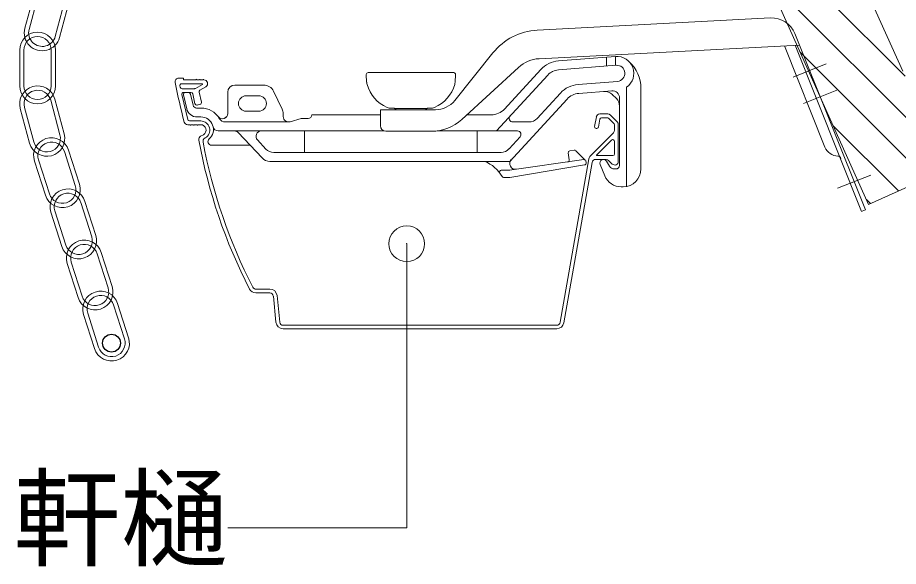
# Model space of a CAD drawing. Units: millimetres, scale not verified. Extents: x -2100 to 4081, y -1485 to 2737.
# Drawn here: x 2950.5 to 3196.7, y -249.1 to -95.7 of the extents above; entities that cross this region are included whole.
import ezdxf
from ezdxf.enums import TextEntityAlignment as Align

# ---------------------------------------------------------------- set-up
doc = ezdxf.new("R2010")
doc.units = ezdxf.units.MM
doc.header["$LTSCALE"] = 10
doc.header["$PDMODE"] = 32
doc.header["$PDSIZE"] = 10
for name, color, linetype, lineweight in [('0-0', 7, 'Continuous', 18), ('0-2', 5, 'Continuous', 9), ('0-4', 5, 'Continuous', 9), ('0-7', 5, 'Continuous', 9), ('0-8', 5, 'Continuous', 9)]:
    doc.layers.add(name, color=color, linetype=linetype, lineweight=lineweight)
doc.styles.add('ＭＳ ゴシック', font='')
doc.styles.get('ＭＳ ゴシック').set_extended_font_data('MS Gothic')

msp = doc.modelspace()

# ---------------------------------------------------------------- linework, layer by layer
at = {"layer": '0-0'}
for p, q in [((3095.76, -99.24), (3160.93, -95.83)), ((3187.5, -149.48), (3167.79, -100.22)), ((3072.75, -118.87), (3083.38, -105.59)), ((3096.27, -107.23), (3169.07, -103.41)), ((3164.85, -103.63), (3176.17, -131.94)), ((3186.38, -149.92), (3167.81, -103.48)), ((3101.69, -107.83), (3117.62, -106.57)), ((3115.13, -106.77), (3115.13, -109.28)), ((3117.62, -106.57), (3117.62, -109.08)), ((3074.68, -124.2), (3090.53, -109.64)), ((3086.58, -121.29), (3096.76, -110.23)), ((3101.69, -110.34), (3117.82, -109.07)), ((3167.26, -112.34), (3176.54, -108.62)), ((2995.54, -112.66), (2996.92, -112.66)), ((2996.92, -113.16), (2996.92, -112.66)), ((2996.92, -113.16), (3000.38, -113.16)), ((3000.48, -112.96), (3000.38, -113.16)), ((3000.48, -112.96), (3000.58, -113.16)), ((3000.58, -113.16), (3001.38, -113.16)), ((3001.48, -112.96), (3001.38, -113.16)), ((3001.48, -112.96), (3001.58, -113.16)), ((3001.58, -113.16), (3002.38, -113.16)), ((3002.48, -112.96), (3002.38, -113.16)), ((3002.48, -112.96), (3002.58, -113.16)), ((3047.97, -111.62), (3048.08, -113.78)), ((3048.47, -111.09), (3072.41, -111.09)), ((3072.8, -113.78), (3072.91, -111.62)), ((3084.34, -127.4), (3098.73, -111.78)), ((2995.89, -114.82), (2995.98, -115.22)), ((2996.37, -114.21), (3002.14, -114.21)), ((2996.47, -115.61), (2999.96, -115.61)), ((3000.21, -115.54), (3002.19, -114.39)), ((3001.48, -116.02), (3003.12, -115.07)), ((3011.21, -114.6), (3019.33, -114.6)), ((3107.17, -114.42), (3118.17, -113.55)), ((3120.75, -115.18), (3120.75, -142.93)), ((3124.75, -115.45), (3124.75, -138.03)), ((2996.45, -117.27), (2998.06, -124.22)), ((2997.79, -121.19), (2996.89, -117.33)), ((2996.94, -116.66), (2998.98, -116.66)), ((2997.38, -116.71), (2998.35, -116.71)), ((2998.84, -117.1), (2999.57, -120.24)), ((2999.47, -117.05), (3000.1, -119.79)), ((3001.25, -116.56), (3001.9, -119.37)), ((3009.25, -116.6), (3009.25, -122.49)), ((3017.92, -117.6), (3014.4, -117.6)), ((3022.03, -116.29), (3024.45, -121.28)), ((3095.7, -123.93), (3102.25, -116.82)), ((3107.37, -116.91), (3116.59, -116.19)), ((3116.75, -117.23), (3117.87, -118.35)), ((3170.23, -119.76), (3179.51, -116.05)), ((3000.7, -120.16), (3001.52, -119.97)), ((3088.07, -135.9), (3104.09, -118.51)), ((3118.75, -118.18), (3118.75, -137.03)), ((3001.75, -121.01), (3000.54, -121.01)), ((3017.92, -121.9), (3014.51, -121.9)), ((3024.75, -123.4), (3024.75, -122.59)), ((3051.93, -122.9), (3032.75, -122.9)), ((3051.93, -121.49), (3067.28, -121.49)), ((3051.93, -121.49), (3051.93, -125.99)), ((3055.01, -121.09), (3055.85, -121.09)), ((3055.84, -121.15), (3065.04, -121.15)), ((3056.44, -121.49), (3055.84, -121.15)), ((3065.04, -121.15), (3064.44, -121.49)), ((3065.04, -121.09), (3065.91, -121.09)), ((3082.9, -122.9), (3076.09, -122.9)), ((3113.26, -122.66), (3115.5, -122.66)), ((3116.22, -122.96), (3118.12, -124.86)), ((2998.54, -124.61), (3001.69, -124.61)), ((3000.71, -123.51), (3001.75, -123.51)), ((3026.25, -124.9), (3008.61, -124.9)), ((3026.69, -124.83), (3029.75, -123.9)), ((3031.75, -123.9), (3029.75, -123.9)), ((3088.93, -124.9), (3093.49, -124.9)), ((3111.8, -126.17), (3112.28, -123.49)), ((3112.84, -126.35), (3113.23, -124.12)), ((3113.72, -123.71), (3115.28, -123.71)), ((3115.64, -123.86), (3117.23, -125.45)), ((2998.07, -125.66), (2998.71, -125.66)), ((2998.71, -125.66), (2998.81, -125.86)), ((2998.91, -125.66), (2998.81, -125.86)), ((2998.91, -125.66), (2999.71, -125.66)), ((2999.71, -125.66), (2999.81, -125.86)), ((2999.91, -125.66), (2999.81, -125.86)), ((2999.91, -125.66), (3000.71, -125.66)), ((3000.71, -125.66), (3000.81, -125.86)), ((3000.91, -125.66), (3000.81, -125.86)), ((3000.91, -125.66), (3001.69, -125.66)), ((3006.62, -127.4), (3052.91, -127.4)), ((3012.19, -127.87), (3018.86, -134.96)), ((3030.75, -127.4), (3030.75, -133.4)), ((3053.43, -127.49), (3066.22, -127.49)), ((3067.75, -127.4), (3090.22, -127.4)), ((3079, -127.4), (3079, -133.4)), ((3112.21, -126.75), (3112.26, -126.75)), ((3117.37, -125.8), (3117.37, -126.79)), ((3118.42, -125.58), (3118.42, -135.94)), ((3001.66, -128.91), (3002.44, -128.46)), ((3002.83, -129.45), (3002.96, -129.37)), ((3017.56, -129.93), (3019.94, -132.46)), ((3087.87, -132.43), (3090.96, -129.08)), ((3110.63, -134.36), (3116.79, -128.2)), ((3112.34, -134.14), (3116.52, -129.96)), ((3117.37, -130.31), (3117.37, -133.83)), ((3004.71, -131.4), (3015.51, -131.4)), ((3106.11, -132.78), (3104.87, -132.96)), ((3106.53, -132.92), (3109.2, -135.57)), ((3022.12, -133.4), (3085.66, -133.4)), ((3102.15, -180.88), (3110.22, -135.16)), ((3104.73, -135.5), (3104.44, -133.52)), ((3112.09, -135.36), (3115.01, -135.36)), ((3112.41, -134.31), (3116.9, -134.31)), ((3021.04, -135.9), (3088.07, -135.9)), ((3108.77, -135.43), (3088.05, -138.4)), ((3088.07, -140.4), (3109.01, -136.92)), ((3103.2, -181.02), (3111.1, -136.19)), ((3109.42, -136.34), (3109.31, -135.68)), ((3114.63, -139.93), (3113.32, -136.74)), ((3115.11, -135.85), (3115.95, -137.29)), ((3115.72, -135.65), (3116.72, -136.65)), ((3085.71, -138.4), (3088.07, -138.4)), ((3117.25, -138.03), (3117.75, -138.03)), ((3179.7, -143.44), (3188.98, -139.73)), ((3086.36, -140.4), (3088.07, -140.4)), ((3119.26, -143.03), (3119.75, -143.03)), ((3186.57, -149.85), (3187.5, -149.48)), ((3017.15, -171.61), (3021.05, -171.61)), ((3017.12, -172.66), (3021, -172.66)), ((3022, -173.56), (3022.73, -180.87)), ((3023.04, -173.41), (3023.78, -180.81)), ((3024.77, -181.71), (3101.17, -181.71)), ((3027.91, -181.67), (3097.91, -181.67)), ((3024.72, -182.67), (3101.23, -182.67)), ((3026.91, -182.67), (3098.91, -182.67))]:
    msp.add_line(p, q, dxfattribs=at)
for centre, radius, start, end in [((3161.29, -102.82), 7, 21.8, 93), ((3096.65, -116.22), 17, 93, 141.3119), ((3096.75, -116.41), 9.2, 93, 132.5746), ((3102.28, -115.31), 7.5, 94.5139, 137.3532), ((3118, -111.31), 4.75, 305.3802, 94.514), ((3114.75, -115.45), 10, 0, 47.657), ((3102.04, -114.83), 4.5, 94.514, 137.3532), ((3118, -111.31), 2.25, 274.5141, 94.514), ((2995.54, -113.66), 1, 90, 190.818), ((3002.61, -114.18), 1.02, 300, 91.4739), ((3048.47, -111.59), 0.5, 90, 183), ((3072.41, -111.59), 0.5, 357, 89.9998), ((3141.89, -85.7), 150, 190.8181, 195.1584), ((2996.37, -114.71), 0.5, 90, 193), ((2996.47, -115.11), 0.5, 193, 270), ((2999.96, -115.11), 0.5, 270, 300), ((3002.14, -114.31), 0.1, 300, 90), ((3011.25, -116.6), 2, 90, 180), ((3019.33, -117.6), 3, 25.8273, 90), ((3051.08, -113.62), 3, 183.0005, 196.1521), ((3057.8, -111.67), 10, 196.1516, 246.4802), ((3063.08, -111.67), 10, 293.5197, 343.8484), ((3069.8, -113.62), 3, 343.8479, 356.9994), ((3107.76, -121.9), 7.5, 94.514, 137.3533), ((2996.94, -117.16), 0.5, 90, 193), ((2997.38, -117.21), 0.5, 90, 193.0919), ((2998.35, -117.21), 0.5, 13.0919, 90), ((2998.98, -117.16), 0.5, 13, 90), ((3001.73, -116.45), 0.5, 120, 193), ((3014.4, -119.75), 2.15, 90, 270), ((3017.92, -119.75), 2.15, 270, 90), ((3107.76, -121.9), 5, 94.514, 137.3533), ((3114.63, -119.35), 3, 45, 94.514), ((3116.75, -118.18), 2, 0, 94.514), ((3000.54, -120.01), 1, 193.0919, 270), ((3000.59, -119.67), 0.5, 193, 283.0001), ((3001.41, -119.48), 0.5, 283.0001, 13), ((3067.28, -114.49), 7, 270, 321.3119), ((3115.75, -120.47), 3, 0, 45), ((3000.71, -120.51), 3, 193.0919, 270), ((3001.75, -127.01), 6, 30.9372, 90), ((3007.75, -122.51), 1.5, 216.8699, 0), ((3007.75, -122.49), 1.5, 217.6031, 0), ((3021.75, -122.59), 3, 0, 25.8273), ((3031.75, -122.9), 1, 270, 0), ((3055.01, -118.09), 3, 246.4801, 269.9998), ((3065.87, -118.09), 3, 270.0001, 293.5199), ((3082.9, -117.9), 5, 270, 317.3533), ((3113.26, -123.66), 1, 90, 170), ((3115.5, -123.68), 1.02, 45, 90), ((2998.07, -124.66), 1, 195.1584, 270), ((2998.54, -124.11), 0.5, 193, 270), ((3001.69, -127.16), 2.55, 300, 90), ((3001.75, -127.01), 3.5, 311.1741, 90), ((3008.61, -122.9), 2, 210.9373, 270), ((3026.25, -123.4), 1.5, 180, 286.974), ((3066.22, -114.99), 12.5, 270, 312.5746), ((3088.93, -123.9), 1, 137.353, 270.0004), ((3093.49, -121.9), 3, 270.0003, 317.3535), ((3113.72, -124.21), 0.5, 90, 170), ((3115.28, -124.21), 0.5, 45, 90), ((3116.87, -125.8), 0.5, 0, 45), ((3117.4, -125.58), 1.02, 0, 45), ((3001.69, -127.16), 1.5, 300, 90), ((3006.62, -125.9), 1.5, 192.8594, 270), ((3011.1, -128.9), 1.5, 43.2643, 90), ((3018.65, -128.9), 1.5, 90, 223.2643), ((3053.43, -125.99), 1.5, 180, 270), ((3090.22, -128.4), 1, 317.3533, 90), ((3112.3, -126.25), 0.5, 170, 260), ((3112.34, -126.26), 0.5, 260, 350.0001), ((3115.37, -126.79), 2, 315, 0), ((3002.16, -129.77), 1, 120, 190.3943), ((3149.23, -102.8), 150.53, 190.3943, 207.1902), ((3003.33, -130.31), 1, 120, 190.6798), ((3004.71, -130.4), 1, 131.1741, 270), ((3116.87, -130.31), 0.5, 0, 135), ((3149.23, -102.8), 149.47, 190.6798, 207.1784), ((3022.12, -130.4), 3, 223.2643, 270), ((3085.66, -130.4), 3, 270.0003, 317.3535), ((3106.18, -133.27), 0.5, 45.1817, 98.1641), ((3179.89, -130.45), 4, 201.8001, 268.2217), ((3021.04, -132.9), 3, 223.2643, 270), ((3104.94, -133.45), 0.5, 98.1641, 188.1641), ((3111.69, -135.42), 1.5, 135, 170), ((3112.09, -136.36), 1, 90, 170), ((3112.41, -134.21), 0.1, 135, 270), ((3114.25, -136.36), 1, 30.3414, 202.2522), ((3115.01, -136.36), 1, 45, 90), ((3116.9, -133.83), 0.475, 270.0001, 0), ((3179.73, -135.45), 1, 21.8, 88.2216), ((3077.27, -145.15), 10, 29.9994, 67.6668), ((3089.69, -136.53), 1.62, 137.3533, 278.1642), ((3104.23, -135.57), 0.5, 278.1642, 8.1641), ((3108.84, -135.92), 0.5, 10.3887, 98.1641), ((3108.93, -136.43), 0.5, 279.4373, 9.4958), ((3117.25, -136.53), 1.5, 210.3413, 270), ((3117.42, -135.94), 1, 225, 0), ((3117.75, -137.03), 1, 270, 0), ((3085.71, -138.9), 0.5, 90, 216.529), ((3086.36, -139.9), 0.5, 209.9994, 270), ((3119.26, -138.03), 5, 202.2523, 270), ((3119.75, -138.03), 5, 270, 0), ((3017.12, -170.66), 2, 207.1902, 270), ((3017.15, -170.61), 1, 207.1784, 270), ((3021.05, -173.61), 2, 5.7108, 90), ((3021, -173.66), 1, 5.7108, 90), ((3024.72, -180.67), 2, 185.7108, 270), ((3024.77, -180.71), 1, 185.7108, 270), ((3101.17, -180.71), 1, 270, 350), ((3101.23, -180.67), 2, 270, 350)]:
    msp.add_arc(centre, radius, start, end, dxfattribs=at)
at = {"layer": '0-2'}
for p, q in [((3173.32, -56.01), (3197.94, -110.72)), ((3151.44, -65.86), (3188.37, -147.93)), ((3152.04, -65.59), (3198.57, -112.12)), ((3159.98, -84.84), (3207.83, -132.69)), ((3169.23, -105.41), (3204.5, -140.67)), ((3178.49, -125.98), (3196.7, -144.18)), ((3188.37, -147.93), (3210.25, -138.08)), ((3187.75, -146.55), (3188.89, -147.69))]:
    msp.add_line(p, q, dxfattribs=at)
at = {"layer": '0-4'}
msp.add_lwpolyline([(3059.29, -158.92), (3059.29, -238.27), (3009.29, -238.27)], dxfattribs=at)
msp.add_point((3059.29, -158.92), dxfattribs=at)
at = {"layer": '0-7'}
for p, q in [((2952.56, -98.71), (2955.15, -89.05)), ((2953.72, -99.02), (2956.31, -89.36)), ((2961.06, -100.99), (2963.65, -91.33)), ((2964.81, -91.64), (2962.22, -101.3)), ((2951.1, -114.83), (2951.1, -104.83)), ((2952.3, -114.83), (2952.3, -104.83)), ((2959.9, -114.83), (2959.9, -104.83)), ((2961.1, -104.83), (2961.1, -114.83)), ((2962.36, -128.51), (2959.77, -118.85)), ((2960.93, -118.54), (2963.52, -128.2)), ((2953.86, -130.79), (2951.27, -121.13)), ((2955.02, -130.48), (2952.43, -120.82)), ((2964.74, -132.79), (2967.79, -142.32)), ((2966.65, -142.68), (2963.6, -133.16)), ((2958.27, -145.37), (2955.22, -135.85)), ((2959.41, -145), (2956.36, -135.48)), ((2971.23, -156.97), (2968.18, -147.44)), ((2969.32, -147.08), (2972.37, -156.6)), ((2962.85, -159.65), (2959.8, -150.13)), ((2963.99, -159.29), (2960.94, -149.77)), ((2975.81, -171.25), (2972.76, -161.73)), ((2973.9, -161.36), (2976.95, -170.88)), ((2967.43, -173.94), (2964.38, -164.42)), ((2968.58, -173.57), (2965.52, -164.05)), ((2980.39, -185.53), (2977.34, -176.01)), ((2978.48, -175.65), (2981.54, -185.17)), ((2972.01, -188.22), (2968.96, -178.7)), ((2973.16, -187.86), (2970.1, -178.33))]:
    msp.add_line(p, q, dxfattribs=at)
for centre, radius, start, end in [((2956.1, -104.83), 5, 360, 180), ((2957.39, -100), 5, 165, 345), ((2957.39, -100), 3.8, 165, 345), ((2956.1, -104.83), 3.8, 360, 180), ((2956.1, -119.83), 5, 15, 195), ((2956.1, -114.83), 5, 180, 360), ((2956.1, -114.83), 3.8, 180, 360), ((2956.1, -119.83), 3.8, 15, 195), ((2958.69, -129.49), 5, 195, 15), ((2959.98, -134.32), 5, 17.779, 197.779), ((2958.69, -129.49), 3.8, 195, 15), ((2959.98, -134.32), 3.8, 17.779, 197.779), ((2963.03, -143.84), 5, 197.779, 17.779), ((2963.03, -143.84), 3.8, 197.779, 17.779), ((2964.56, -148.61), 5, 17.779, 197.779), ((2964.56, -148.61), 3.8, 17.779, 197.779), ((2967.61, -158.13), 5, 197.779, 17.779), ((2967.61, -158.13), 3.8, 197.779, 17.779), ((2969.14, -162.89), 5, 17.779, 197.779), ((2969.14, -162.89), 3.8, 17.779, 197.779), ((2972.19, -172.41), 5, 197.779, 17.779), ((2972.19, -172.41), 3.8, 197.779, 17.779), ((2973.72, -177.17), 5, 17.779, 197.779), ((2973.72, -177.17), 3.8, 17.779, 197.779), ((2976.77, -186.69), 5, 197.779, 17.779), ((2976.77, -186.69), 3.8, 197.779, 17.779)]:
    msp.add_arc(centre, radius, start, end, dxfattribs=at)
at = {"layer": '0-8', "color": 2, "lineweight": 25}
msp.add_circle((2976.77, -186.69), 2.5, dxfattribs=at)

# ---------------------------------------------------------------- texts
at = {"layer": '0-4', "color": 7, "style": 'ＭＳ ゴシック'}
msp.add_text('軒樋', height=21.99, dxfattribs=at).set_placement((2949.29, -253.27), align=Align.BOTTOM_LEFT)

doc.saveas('drawing.dxf')
